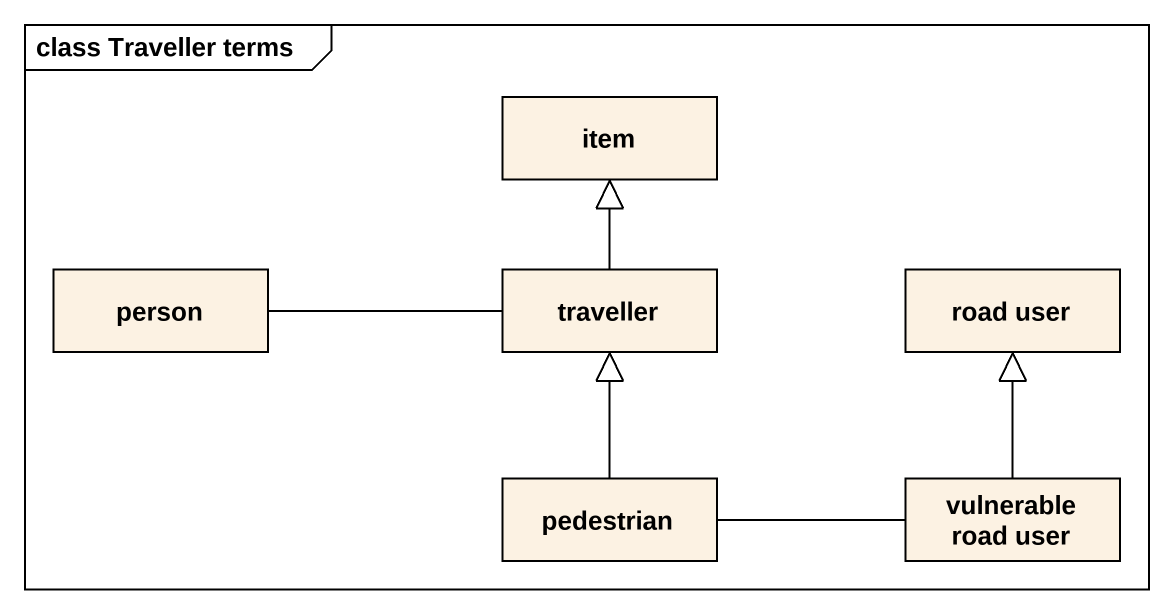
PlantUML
@startuml
mainframe class Traveller terms
hide circle
hide empty members
class item
class "person" as person_
class traveller
class "road user" as road_user
class pedestrian
class "vulnerable road user" as vulnerable_road_user
person_ -right- traveller
traveller -up-|> item
pedestrian -up-|> traveller
pedestrian -right- vulnerable_road_user
vulnerable_road_user -up-|> road_user
@enduml
